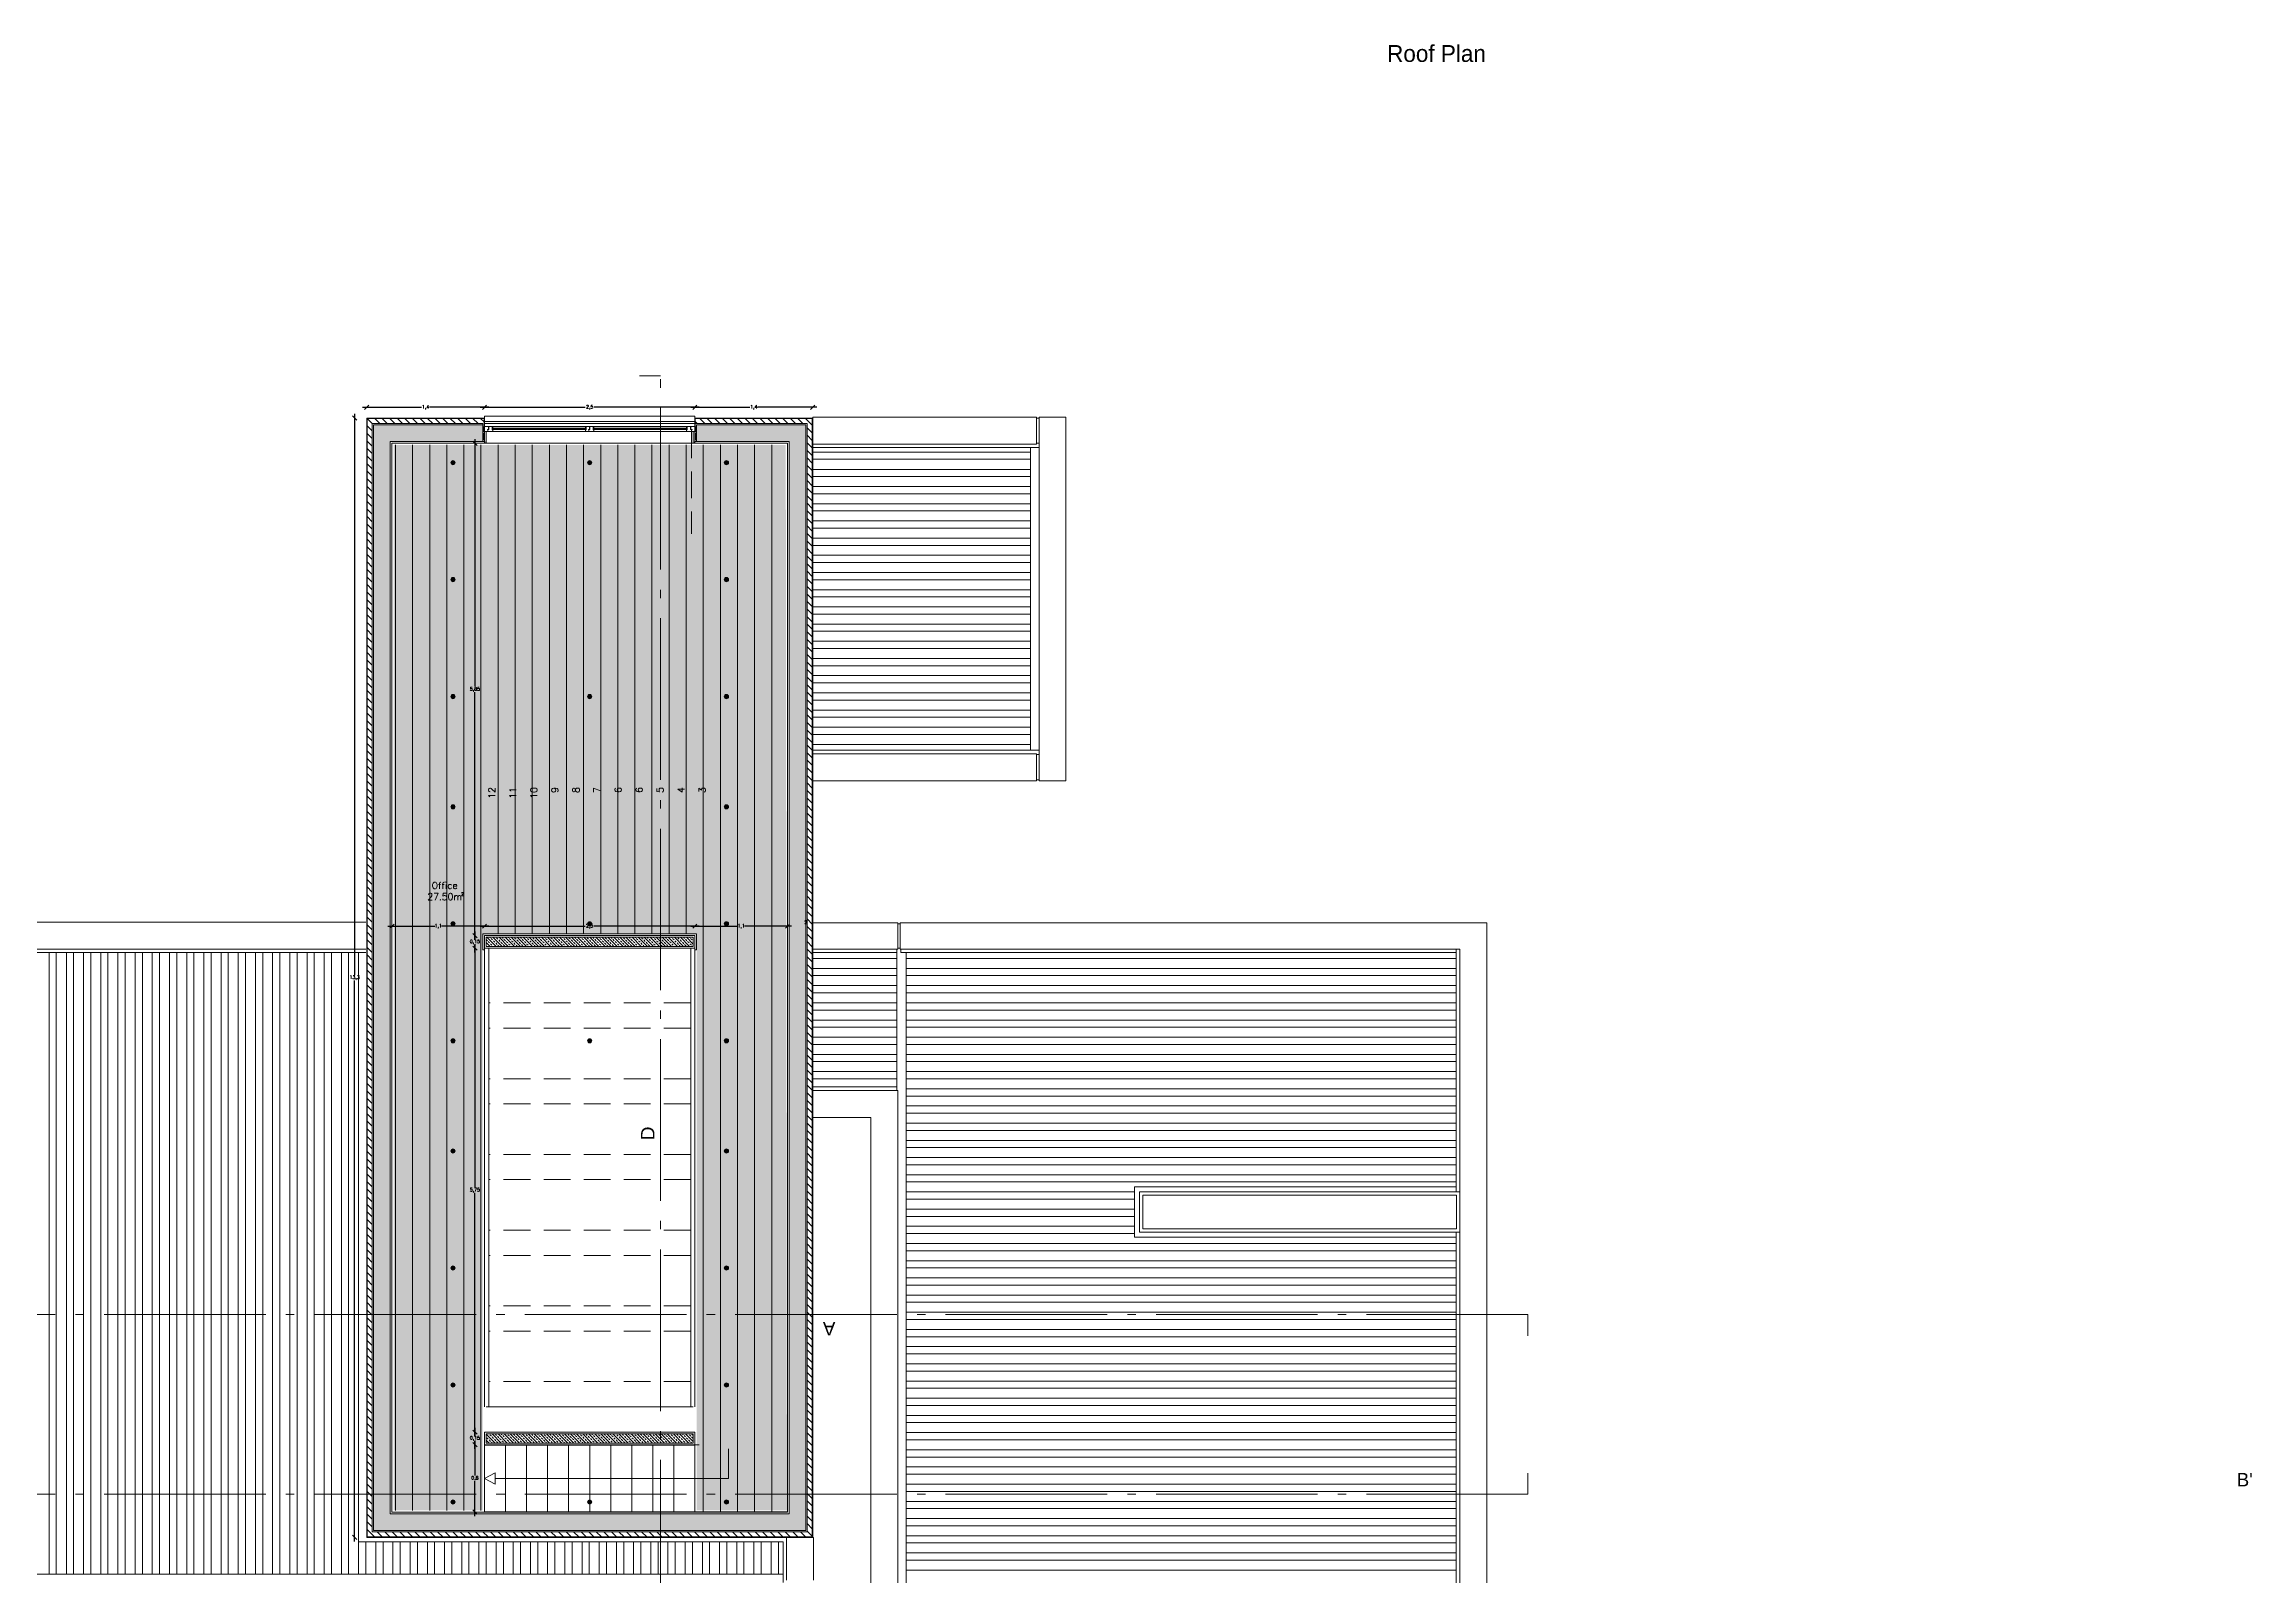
# Model space of a CAD drawing. Header units: inches. Extents: x 23 to 96, y 10 to 141.
# Drawn here: x 53.39 to 79.63, y 91.1 to 109.3 of the extents above; entities that cross this region are included whole.
import ezdxf

# ---------------------------------------------------------------- set-up
doc = ezdxf.new("R2010")
doc.units = ezdxf.units.IN
doc.header["$MEASUREMENT"] = 0
doc.linetypes.add('ACAD_ISO04W100', pattern=[30, 24, -3, 0, -3])
doc.linetypes.add('HIDDEN2', pattern=[4.7625, 3.175, -1.5875])
for name, color, linetype, lineweight in [('Cut', 2, 'Continuous', 5), ('Dash dot', 252, 'ACAD_ISO04W100', 0), ('Dimensions', 4, 'Continuous', 0), ('Dotted', 4, 'HIDDEN2', 0), ('Hatch Isolation', 3, 'Continuous', 0), ('Hatch Resistent stratum', 4, 'Continuous', 0), ('Hatch Wood pavement', 254, 'Continuous', 0), ('Legends', 7, 'Continuous', 0), ('Light points', 6, 'Continuous', 0), ('View in first plane', 250, 'Continuous', 0), ('View in second plane', 253, 'Continuous', 0)]:
    doc.layers.add(name, color=color, linetype=linetype, lineweight=lineweight)
doc.layers.add('Hatch solid 2', color=254, linetype='Continuous', lineweight=0, true_color=0xe8e8e8)
doc.styles.add('texto', font='txt.shx')
doc.dimstyles.new('André 1 50', dxfattribs={"dimtxt": 0.04, "dimasz": 0.05, "dimexe": 0.05, "dimexo": 0.05, "dimgap": 0.01, "dimtad": 0, "dimtih": 1, "dimtoh": 1, "dimlfac": -1, "dimzin": 9, "dimtxsty": 'texto', "dimblk": 'OBLIQUE', "dimcen": 0.08, "dimdle": 0.05, "dimse1": 1, "dimse2": 1, "dimazin": 0, "dimtfac": 1, "dimtmove": 0, "dimatfit": 3, "dimldrblk": 'NONE', "dimfxl": 1, "dimarcsym": 0})
pattern_1 = [(315, (-30.012015, -8.7079), (0.035921024, 0.035921024), []), (315, (-30.012015, -8.74382), (0.035921024, 0.035921024), [0.0254, -0.0127])]
pattern_2 = [(90, (-30.01201, -8.7079), (-0.2032, 0), [])]

# ---------------------------------------------------------------- blocks, each defined once
blk = doc.blocks.new('_Oblique')
at = {"color": 0, "linetype": 'ByBlock', "lineweight": -2}
blk.add_line((-0.5, -0.5), (0.5, 0.5), dxfattribs=at)
blk = doc.blocks.new('*D85')
at = {"layer": 'DEFPOINTS', "color": 0, "transparency": 16777216}
for p in [(58.625, 104.98), (57.225, 104.853), (58.625, 104.853)]:
    blk.add_point(p, dxfattribs=at)
at = {"layer": 'Dimensions', "color": 0, "lineweight": -2, "transparency": 16777216}
for p, q in [((57.175, 104.98), (57.878, 104.98)), ((58.675, 104.98), (57.971, 104.98))]:
    blk.add_line(p, q, dxfattribs=at)
at = {"layer": 'Dimensions', "color": 0, "lineweight": -2, "transparency": 16777216, "xscale": 0.05, "yscale": 0.05, "zscale": 0.05, "rotation": 180}
blk.add_blockref('_Oblique', (57.225, 104.98), dxfattribs=at)
at = {"layer": 'Dimensions', "color": 0, "lineweight": -2, "transparency": 16777216, "xscale": 0.05, "yscale": 0.05, "zscale": 0.05}
blk.add_blockref('_Oblique', (58.625, 104.98), dxfattribs=at)
at = {"layer": 'Dimensions', "color": 0, "transparency": 16777216, "insert": (57.925, 104.98), "char_height": 0.04, "attachment_point": 5, "style": 'texto'}
blk.add_mtext('1,4', dxfattribs=at)
blk = doc.blocks.new('_None')
blk = doc.blocks.new('*D86')
at = {"layer": 'DEFPOINTS', "color": 0, "transparency": 16777216}
for p in [(61.125, 104.98), (58.625, 104.853), (61.125, 104.853)]:
    blk.add_point(p, dxfattribs=at)
at = {"layer": 'Dimensions', "color": 0, "lineweight": -2, "transparency": 16777216}
for p, q in [((58.575, 104.98), (59.821, 104.98)), ((61.175, 104.98), (59.928, 104.98))]:
    blk.add_line(p, q, dxfattribs=at)
at = {"layer": 'Dimensions', "color": 0, "lineweight": -2, "transparency": 16777216, "xscale": 0.05, "yscale": 0.05, "zscale": 0.05, "rotation": 180}
blk.add_blockref('_Oblique', (58.625, 104.98), dxfattribs=at)
at = {"layer": 'Dimensions', "color": 0, "lineweight": -2, "transparency": 16777216, "xscale": 0.05, "yscale": 0.05, "zscale": 0.05}
blk.add_blockref('_Oblique', (61.125, 104.98), dxfattribs=at)
at = {"layer": 'Dimensions', "color": 0, "transparency": 16777216, "insert": (59.875, 104.98), "char_height": 0.04, "attachment_point": 5, "style": 'texto'}
blk.add_mtext('2,5', dxfattribs=at)
blk = doc.blocks.new('*D87')
at = {"layer": 'DEFPOINTS', "color": 0, "transparency": 16777216}
for p in [(62.525, 104.98), (61.125, 104.853), (62.525, 104.853)]:
    blk.add_point(p, dxfattribs=at)
at = {"layer": 'Dimensions', "color": 0, "lineweight": -2, "transparency": 16777216}
for p, q in [((61.075, 104.98), (61.778, 104.98)), ((62.575, 104.98), (61.871, 104.98))]:
    blk.add_line(p, q, dxfattribs=at)
at = {"layer": 'Dimensions', "color": 0, "lineweight": -2, "transparency": 16777216, "xscale": 0.05, "yscale": 0.05, "zscale": 0.05, "rotation": 180}
blk.add_blockref('_Oblique', (61.125, 104.98), dxfattribs=at)
at = {"layer": 'Dimensions', "color": 0, "lineweight": -2, "transparency": 16777216, "xscale": 0.05, "yscale": 0.05, "zscale": 0.05}
blk.add_blockref('_Oblique', (62.525, 104.98), dxfattribs=at)
at = {"layer": 'Dimensions', "color": 0, "transparency": 16777216, "insert": (61.825, 104.98), "char_height": 0.04, "attachment_point": 5, "style": 'texto'}
blk.add_mtext('1,4', dxfattribs=at)
blk = doc.blocks.new('*D88')
at = {"layer": 'DEFPOINTS', "color": 0, "transparency": 16777216}
for p in [(57.525, 98.703), (58.625, 98.815), (58.625, 98.703)]:
    blk.add_point(p, dxfattribs=at)
at = {"layer": 'Dimensions', "color": 0, "lineweight": -2, "transparency": 16777216}
for p, q in [((57.475, 98.815), (58.035, 98.815)), ((58.675, 98.815), (58.115, 98.815))]:
    blk.add_line(p, q, dxfattribs=at)
at = {"layer": 'Dimensions', "color": 0, "lineweight": -2, "transparency": 16777216, "xscale": 0.05, "yscale": 0.05, "zscale": 0.05, "rotation": 180}
blk.add_blockref('_Oblique', (57.525, 98.815), dxfattribs=at)
at = {"layer": 'Dimensions', "color": 0, "lineweight": -2, "transparency": 16777216, "xscale": 0.05, "yscale": 0.05, "zscale": 0.05}
blk.add_blockref('_Oblique', (58.625, 98.815), dxfattribs=at)
at = {"layer": 'Dimensions', "color": 0, "transparency": 16777216, "insert": (58.075, 98.815), "char_height": 0.04, "attachment_point": 5, "style": 'texto'}
blk.add_mtext('1,1', dxfattribs=at)
blk = doc.blocks.new('*D89')
at = {"layer": 'DEFPOINTS', "color": 0, "transparency": 16777216}
for p in [(58.625, 98.703), (61.125, 98.815), (61.125, 98.703)]:
    blk.add_point(p, dxfattribs=at)
at = {"layer": 'Dimensions', "color": 0, "lineweight": -2, "transparency": 16777216}
for p, q in [((58.575, 98.815), (59.821, 98.815)), ((61.175, 98.815), (59.928, 98.815))]:
    blk.add_line(p, q, dxfattribs=at)
at = {"layer": 'Dimensions', "color": 0, "lineweight": -2, "transparency": 16777216, "xscale": 0.05, "yscale": 0.05, "zscale": 0.05, "rotation": 180}
blk.add_blockref('_Oblique', (58.625, 98.815), dxfattribs=at)
at = {"layer": 'Dimensions', "color": 0, "lineweight": -2, "transparency": 16777216, "xscale": 0.05, "yscale": 0.05, "zscale": 0.05}
blk.add_blockref('_Oblique', (61.125, 98.815), dxfattribs=at)
at = {"layer": 'Dimensions', "color": 0, "transparency": 16777216, "insert": (59.875, 98.815), "char_height": 0.04, "attachment_point": 5, "style": 'texto'}
blk.add_mtext('2,5', dxfattribs=at)
blk = doc.blocks.new('*D90')
at = {"layer": 'DEFPOINTS', "color": 0, "transparency": 16777216}
for p in [(61.125, 98.703), (62.225, 98.815), (62.225, 98.815)]:
    blk.add_point(p, dxfattribs=at)
at = {"layer": 'Dimensions', "color": 0, "lineweight": -2, "transparency": 16777216}
for p, q in [((61.075, 98.815), (61.635, 98.815)), ((62.275, 98.815), (61.715, 98.815))]:
    blk.add_line(p, q, dxfattribs=at)
at = {"layer": 'Dimensions', "color": 0, "lineweight": -2, "transparency": 16777216, "xscale": 0.05, "yscale": 0.05, "zscale": 0.05, "rotation": 180}
blk.add_blockref('_Oblique', (61.125, 98.815), dxfattribs=at)
at = {"layer": 'Dimensions', "color": 0, "lineweight": -2, "transparency": 16777216, "xscale": 0.05, "yscale": 0.05, "zscale": 0.05}
blk.add_blockref('_Oblique', (62.225, 98.815), dxfattribs=at)
at = {"layer": 'Dimensions', "color": 0, "transparency": 16777216, "insert": (61.675, 98.815), "char_height": 0.04, "attachment_point": 5, "style": 'texto'}
blk.add_mtext('1,1', dxfattribs=at)
blk = doc.blocks.new('*D91')
at = {"layer": 'DEFPOINTS', "color": 0, "transparency": 16777216}
for p in [(58.511, 92.653), (58.625, 92.653), (58.625, 91.853)]:
    blk.add_point(p, dxfattribs=at)
at = {"layer": 'Dimensions', "color": 0, "lineweight": -2, "transparency": 16777216}
for p, q in [((58.511, 92.703), (58.511, 92.286)), ((58.511, 91.803), (58.511, 92.22))]:
    blk.add_line(p, q, dxfattribs=at)
at = {"layer": 'Dimensions', "color": 0, "lineweight": -2, "transparency": 16777216, "xscale": 0.05, "yscale": 0.05, "zscale": 0.05}
for p, rotation in [((58.511, 92.653), 90), ((58.511, 91.853), 270)]:
    blk.add_blockref('_Oblique', p, dxfattribs=dict(at, rotation=rotation))
at = {"layer": 'Dimensions', "color": 0, "transparency": 16777216, "insert": (58.511, 92.253), "char_height": 0.04, "attachment_point": 5, "style": 'texto'}
blk.add_mtext('0,8', dxfattribs=at)
blk = doc.blocks.new('*D92')
at = {"layer": 'DEFPOINTS', "color": 0, "transparency": 16777216}
for p in [(58.511, 92.803), (58.625, 92.803), (58.625, 92.653)]:
    blk.add_point(p, dxfattribs=at)
at = {"layer": 'Dimensions', "color": 0, "lineweight": -2, "transparency": 16777216}
for p, q in [((58.511, 92.853), (58.511, 92.761)), ((58.511, 92.603), (58.511, 92.695))]:
    blk.add_line(p, q, dxfattribs=at)
at = {"layer": 'Dimensions', "color": 0, "lineweight": -2, "transparency": 16777216, "xscale": 0.05, "yscale": 0.05, "zscale": 0.05}
for p, rotation in [((58.511, 92.803), 90), ((58.511, 92.653), 270)]:
    blk.add_blockref('_Oblique', p, dxfattribs=dict(at, rotation=rotation))
at = {"layer": 'Dimensions', "color": 0, "transparency": 16777216, "insert": (58.511, 92.728), "char_height": 0.04, "attachment_point": 5, "style": 'texto'}
blk.add_mtext('0,15', dxfattribs=at)
blk = doc.blocks.new('*D93')
at = {"layer": 'DEFPOINTS', "color": 0, "transparency": 16777216}
for p in [(58.511, 98.553), (58.625, 98.553), (58.625, 92.803)]:
    blk.add_point(p, dxfattribs=at)
at = {"layer": 'Dimensions', "color": 0, "lineweight": -2, "transparency": 16777216}
for p, q in [((58.511, 98.603), (58.511, 95.711)), ((58.511, 92.753), (58.511, 95.645))]:
    blk.add_line(p, q, dxfattribs=at)
at = {"layer": 'Dimensions', "color": 0, "lineweight": -2, "transparency": 16777216, "xscale": 0.05, "yscale": 0.05, "zscale": 0.05}
for p, rotation in [((58.511, 98.553), 90), ((58.511, 92.803), 270)]:
    blk.add_blockref('_Oblique', p, dxfattribs=dict(at, rotation=rotation))
at = {"layer": 'Dimensions', "color": 0, "transparency": 16777216, "insert": (58.511, 95.678), "char_height": 0.04, "attachment_point": 5, "style": 'texto'}
blk.add_mtext('5,75', dxfattribs=at)
blk = doc.blocks.new('*D94')
at = {"layer": 'DEFPOINTS', "color": 0, "transparency": 16777216}
for p in [(58.511, 98.703), (58.625, 98.703), (58.625, 98.553)]:
    blk.add_point(p, dxfattribs=at)
at = {"layer": 'Dimensions', "color": 0, "lineweight": -2, "transparency": 16777216}
for p, q in [((58.511, 98.753), (58.511, 98.661)), ((58.511, 98.503), (58.511, 98.595))]:
    blk.add_line(p, q, dxfattribs=at)
at = {"layer": 'Dimensions', "color": 0, "lineweight": -2, "transparency": 16777216, "xscale": 0.05, "yscale": 0.05, "zscale": 0.05}
for p, rotation in [((58.511, 98.703), 90), ((58.511, 98.553), 270)]:
    blk.add_blockref('_Oblique', p, dxfattribs=dict(at, rotation=rotation))
at = {"layer": 'Dimensions', "color": 0, "transparency": 16777216, "insert": (58.511, 98.628), "char_height": 0.04, "attachment_point": 5, "style": 'texto'}
blk.add_mtext('0,15', dxfattribs=at)
blk = doc.blocks.new('*D95')
at = {"layer": 'DEFPOINTS', "color": 0, "transparency": 16777216}
for p in [(58.511, 104.553), (58.638, 104.553), (58.625, 98.703)]:
    blk.add_point(p, dxfattribs=at)
at = {"layer": 'Dimensions', "color": 0, "lineweight": -2, "transparency": 16777216}
for p, q in [((58.511, 104.603), (58.511, 101.661)), ((58.511, 98.653), (58.511, 101.595))]:
    blk.add_line(p, q, dxfattribs=at)
at = {"layer": 'Dimensions', "color": 0, "lineweight": -2, "transparency": 16777216, "xscale": 0.05, "yscale": 0.05, "zscale": 0.05}
for p, rotation in [((58.511, 104.553), 90), ((58.511, 98.703), 270)]:
    blk.add_blockref('_Oblique', p, dxfattribs=dict(at, rotation=rotation))
at = {"layer": 'Dimensions', "color": 0, "transparency": 16777216, "insert": (58.511, 101.628), "char_height": 0.04, "attachment_point": 5, "style": 'texto'}
blk.add_mtext('5,85', dxfattribs=at)
blk = doc.blocks.new('*D96')
at = {"layer": 'DEFPOINTS', "color": 0, "transparency": 16777216}
for p in [(57.225, 104.853), (57.081, 91.553), (57.225, 91.553)]:
    blk.add_point(p, dxfattribs=at)
at = {"layer": 'Dimensions', "color": 0, "lineweight": -2, "transparency": 16777216}
for p, q in [((57.081, 104.903), (57.081, 98.236)), ((57.081, 91.503), (57.081, 98.17))]:
    blk.add_line(p, q, dxfattribs=at)
at = {"layer": 'Dimensions', "color": 0, "lineweight": -2, "transparency": 16777216, "xscale": 0.05, "yscale": 0.05, "zscale": 0.05}
for p, rotation in [((57.081, 104.853), 90), ((57.081, 91.553), 270)]:
    blk.add_blockref('_Oblique', p, dxfattribs=dict(at, rotation=rotation))
at = {"layer": 'Dimensions', "color": 0, "transparency": 16777216, "insert": (57.081, 98.203), "char_height": 0.04, "attachment_point": 5, "style": 'texto'}
blk.add_mtext('13,3', dxfattribs=at)

msp = doc.modelspace()

# ---------------------------------------------------------------- hatches: boundary and pattern name
at = {"layer": 'Hatch Isolation', "ltscale": 0.0125}
h = msp.add_hatch(dxfattribs=at)
h.set_pattern_fill('ANSI31', color=256, scale=0.02, angle=90, style=0)
h.set_pattern_definition([(135, (-30.012015, -8.7079), (-0.04490128, -0.04490128), [])])
h.paths.add_polyline_path([(58.62, 104.848), (57.23, 104.848), (57.23, 91.558), (62.52, 91.558), (62.52, 104.848), (61.13, 104.848), (61.13, 104.788), (62.46, 104.788), (62.46, 91.618), (57.29, 91.618), (57.29, 104.788), (58.62, 104.788)])
at = {"layer": 'Hatch Resistent stratum', "ltscale": 0.05}
h = msp.add_hatch(dxfattribs=at)
h.set_pattern_fill('ANSI33', color=256, scale=0.008, angle=-90, style=0)
h.set_pattern_definition(pattern_1)
h.paths.add_polyline_path([(62.445, 104.773), (61.145, 104.773), (61.145, 104.748), (61.145, 104.573), (62.245, 104.573), (62.245, 91.833), (57.505, 91.833), (57.505, 104.573), (58.605, 104.573), (58.605, 104.773), (57.305, 104.773), (57.305, 91.633), (62.445, 91.633)])
h = msp.add_hatch(dxfattribs=at)
h.set_pattern_fill('ANSI33', color=256, scale=0.008, angle=-90, style=0)
h.set_pattern_definition(pattern_1)
h.paths.add_polyline_path([(61.105, 98.683), (58.645, 98.683), (58.645, 98.573), (61.105, 98.573)])
h = msp.add_hatch(dxfattribs=at)
h.set_pattern_fill('ANSI33', color=256, scale=0.008, angle=-90, style=0)
h.set_pattern_definition([(315, (-81674.977936, -49912.87648), (0.035921024484, 0.035921024484), []), (315, (-81674.977936, -49912.9124), (0.035921024484, 0.035921024484), [0.0254, -0.0127])])
h.paths.add_polyline_path([(61.105, 92.783), (58.645, 92.783), (58.645, 92.673), (61.105, 92.673)])
at = {"layer": 'Hatch solid 2', "ltscale": 0.02}
msp.add_hatch(color=256, dxfattribs=at).paths.add_polyline_path([(62.205, 104.533), (61.104, 104.533), (58.645, 104.533), (57.545, 104.533), (57.545, 91.873), (58.605, 91.873), (58.605, 98.723), (61.145, 98.723), (61.145, 91.873), (61.927, 91.873), (61.927, 91.873), (62.219, 91.872)])
at = {"layer": 'Hatch Wood pavement', "ltscale": 0.02}
h = msp.add_hatch(dxfattribs=at)
h.set_pattern_fill('ANSI31', color=256, scale=0.064, angle=45, style=0)
h.set_pattern_definition(pattern_2)
edge = h.paths.add_edge_path()
edge.add_line((62.205, 104.533), (61.084, 104.533))
edge.add_line((61.084, 104.533), (61.084, 103.475))
edge.add_arc((61.084, 104.693), 1.218, 187.5484, 270, ccw=False)
edge.add_line((59.876, 104.533), (59.853, 104.533))
edge.add_arc((58.666, 104.693), 1.198, 270, 352.3249, ccw=False)
edge.add_line((58.666, 103.495), (58.666, 104.533))
edge.add_line((58.666, 104.533), (57.525, 104.533))
edge.add_line((57.525, 104.533), (57.525, 91.873))
edge.add_line((57.525, 91.873), (58.625, 91.873))
edge.add_line((58.625, 91.873), (58.625, 92.653))
edge.add_line((58.625, 92.653), (58.625, 92.803))
edge.add_line((58.625, 92.803), (58.625, 93.103))
edge.add_line((58.625, 93.103), (58.625, 98.533))
edge.add_line((58.625, 98.533), (58.605, 98.533))
edge.add_line((58.605, 98.533), (58.605, 98.723))
edge.add_line((58.605, 98.723), (61.145, 98.723))
edge.add_line((61.145, 98.723), (61.145, 98.533))
edge.add_line((61.145, 98.533), (61.125, 93.103))
edge.add_line((61.125, 93.103), (61.125, 92.803))
edge.add_line((61.125, 92.803), (61.125, 92.653))
edge.add_line((61.125, 92.653), (61.125, 91.858))
edge.add_line((61.125, 91.858), (62.217, 91.861))
edge.add_line((62.217, 91.861), (62.205, 104.533))
h = msp.add_hatch(dxfattribs=at)
h.set_pattern_fill('ANSI31', color=256, scale=0.064, angle=45, style=0)
h.set_pattern_definition(pattern_2)
h.paths.add_polyline_path([(59.853, 104.533), (58.666, 104.533), (58.666, 103.495, 0.375501)], flags=17)
h = msp.add_hatch(dxfattribs=at)
h.set_pattern_fill('ANSI31', color=256, scale=0.064, angle=45, style=0)
h.set_pattern_definition(pattern_2)
h.paths.add_polyline_path([(61.084, 104.533), (59.876, 104.533, 0.376132), (61.084, 103.475)], flags=17)
at = {"layer": 'Light points'}
for points in [[(58.225, 104.323, 1), (58.275, 104.323, 1)], [(59.85, 104.323, 1), (59.9, 104.323, 1)], [(61.475, 104.323, 1), (61.525, 104.323, 1)], [(58.225, 102.933, 1), (58.275, 102.933, 1)], [(61.475, 102.933, 1), (61.525, 102.933, 1)], [(58.225, 101.543, 1), (58.275, 101.543, 1)], [(59.85, 101.543, 1), (59.9, 101.543, 1)], [(61.475, 101.543, 1), (61.525, 101.543, 1)], [(58.225, 100.233, 1), (58.275, 100.233, 1)], [(61.475, 100.233, 1), (61.525, 100.233, 1)], [(58.225, 98.843, 1), (58.275, 98.843, 1)], [(59.85, 98.843, 1), (59.9, 98.843, 1)], [(61.475, 98.843, 1), (61.525, 98.843, 1)], [(58.225, 97.453, 1), (58.275, 97.453, 1)], [(59.85, 97.453, 1), (59.9, 97.453, 1)], [(61.475, 97.453, 1), (61.525, 97.453, 1)], [(58.225, 96.143, 1), (58.275, 96.143, 1)], [(61.475, 96.143, 1), (61.525, 96.143, 1)], [(58.225, 94.753, 1), (58.275, 94.753, 1)], [(61.475, 94.753, 1), (61.525, 94.753, 1)], [(58.225, 93.363, 1), (58.275, 93.363, 1)], [(61.475, 93.363, 1), (61.525, 93.363, 1)], [(58.225, 91.973, 1), (58.275, 91.973, 1)], [(59.85, 91.973, 1), (59.9, 91.973, 1)], [(61.475, 91.973, 1), (61.525, 91.973, 1)]]:
    msp.add_hatch(color=256, dxfattribs=at).paths.add_polyline_path(points)

# ---------------------------------------------------------------- linework, layer by layer
at = {"layer": 'Cut'}
for p, q in [((57.225, 91.553), (57.225, 104.853)), ((58.625, 104.853), (57.225, 104.853)), ((57.23, 91.558), (57.23, 104.848)), ((58.62, 104.848), (57.23, 104.848)), ((57.29, 91.618), (57.29, 104.788)), ((58.605, 104.788), (57.29, 104.788)), ((57.305, 91.633), (57.305, 104.773)), ((58.605, 104.773), (57.305, 104.773)), ((58.605, 104.748), (58.605, 104.788)), ((58.625, 104.748), (58.605, 104.748)), ((58.625, 104.748), (58.605, 104.693)), ((58.605, 104.748), (58.625, 104.693)), ((58.605, 104.573), (58.605, 104.748)), ((58.625, 104.693), (58.605, 104.693)), ((58.605, 104.693), (58.625, 104.573)), ((58.625, 104.693), (58.605, 104.573)), ((58.62, 104.848), (58.62, 104.748)), ((58.625, 104.853), (58.625, 104.748)), ((58.63, 104.748), (58.625, 104.748)), ((58.625, 104.748), (58.625, 104.693)), ((58.625, 104.693), (58.664, 104.693)), ((58.625, 104.573), (58.625, 104.693)), ((58.674, 104.753), (58.63, 104.753)), ((58.63, 104.753), (58.63, 104.748)), ((58.645, 104.693), (58.645, 104.553)), ((58.659, 104.718), (58.659, 104.713)), ((58.674, 104.718), (58.659, 104.718)), ((58.664, 104.713), (58.659, 104.713)), ((58.664, 104.713), (58.664, 104.693)), ((58.676, 104.716), (58.666, 104.716)), ((58.666, 104.716), (58.666, 104.693)), ((58.725, 104.693), (58.666, 104.693)), ((58.674, 104.753), (58.674, 104.718)), ((58.715, 104.753), (58.676, 104.753)), ((58.676, 104.753), (58.676, 104.716)), ((58.715, 104.733), (58.715, 104.753)), ((58.715, 104.753), (58.725, 104.753)), ((58.725, 104.753), (58.715, 104.733)), ((58.725, 104.733), (58.715, 104.753)), ((58.715, 104.713), (58.715, 104.733)), ((58.725, 104.733), (58.715, 104.733)), ((58.715, 104.713), (58.725, 104.713)), ((59.833, 104.731), (58.717, 104.731)), ((58.717, 104.715), (58.717, 104.731)), ((59.833, 104.727), (58.717, 104.727)), ((59.833, 104.719), (58.717, 104.719)), ((59.833, 104.715), (58.717, 104.715)), ((58.72, 104.727), (58.72, 104.719)), ((58.725, 104.753), (58.725, 104.733)), ((58.725, 104.713), (58.725, 104.693)), ((59.874, 104.753), (59.825, 104.753)), ((59.825, 104.753), (59.825, 104.733)), ((59.835, 104.733), (59.825, 104.733)), ((59.825, 104.713), (59.825, 104.693)), ((59.835, 104.713), (59.825, 104.713)), ((59.825, 104.693), (59.864, 104.693)), ((59.83, 104.727), (59.83, 104.719)), ((59.833, 104.715), (59.833, 104.731)), ((59.835, 104.733), (59.835, 104.753)), ((59.835, 104.733), (59.835, 104.713)), ((59.859, 104.718), (59.859, 104.713)), ((59.874, 104.718), (59.859, 104.718)), ((59.864, 104.713), (59.859, 104.713)), ((59.864, 104.713), (59.864, 104.693)), ((59.876, 104.716), (59.866, 104.716)), ((59.866, 104.716), (59.866, 104.693)), ((59.925, 104.693), (59.866, 104.693)), ((59.874, 104.753), (59.874, 104.718)), ((59.915, 104.753), (59.876, 104.753)), ((59.876, 104.753), (59.876, 104.716)), ((59.915, 104.733), (59.915, 104.753)), ((59.915, 104.753), (59.925, 104.753)), ((59.915, 104.713), (59.915, 104.733)), ((59.925, 104.733), (59.915, 104.733)), ((59.915, 104.713), (59.925, 104.713)), ((61.033, 104.731), (59.917, 104.731)), ((59.917, 104.715), (59.917, 104.731)), ((61.033, 104.727), (59.917, 104.727)), ((61.033, 104.719), (59.917, 104.719)), ((61.033, 104.715), (59.917, 104.715)), ((59.92, 104.727), (59.92, 104.719)), ((59.925, 104.753), (59.925, 104.733)), ((59.925, 104.713), (59.925, 104.693)), ((61.035, 104.753), (61.025, 104.753)), ((61.025, 104.753), (61.025, 104.733)), ((61.025, 104.753), (61.035, 104.733)), ((61.025, 104.733), (61.035, 104.753)), ((61.025, 104.733), (61.035, 104.733)), ((61.035, 104.713), (61.025, 104.713)), ((61.025, 104.713), (61.025, 104.693)), ((61.025, 104.693), (61.084, 104.693)), ((61.03, 104.727), (61.03, 104.719)), ((61.033, 104.715), (61.033, 104.731)), ((61.035, 104.733), (61.035, 104.753)), ((61.035, 104.753), (61.074, 104.753)), ((61.035, 104.713), (61.035, 104.733)), ((61.074, 104.753), (61.074, 104.716)), ((61.074, 104.716), (61.084, 104.716)), ((61.076, 104.753), (61.076, 104.718)), ((61.076, 104.753), (61.12, 104.753)), ((61.076, 104.718), (61.091, 104.718)), ((61.084, 104.716), (61.084, 104.693)), ((61.086, 104.713), (61.091, 104.713)), ((61.086, 104.713), (61.086, 104.693)), ((61.125, 104.693), (61.086, 104.693)), ((61.091, 104.718), (61.091, 104.713)), ((61.104, 104.693), (61.104, 104.553)), ((61.12, 104.753), (61.12, 104.748)), ((61.12, 104.748), (61.125, 104.748)), ((62.525, 104.853), (61.125, 104.853)), ((61.125, 104.553), (61.125, 104.853)), ((61.125, 104.853), (61.125, 104.748)), ((61.125, 104.748), (61.145, 104.748)), ((61.125, 104.748), (61.145, 104.693)), ((61.145, 104.748), (61.125, 104.693)), ((61.125, 104.748), (61.125, 104.693)), ((61.125, 104.693), (61.145, 104.693)), ((61.125, 104.573), (61.125, 104.693)), ((61.145, 104.693), (61.125, 104.573)), ((61.125, 104.693), (61.145, 104.573)), ((62.52, 104.848), (61.13, 104.848)), ((61.13, 104.848), (61.13, 104.748)), ((62.46, 104.788), (61.13, 104.788)), ((62.445, 104.773), (61.145, 104.773)), ((61.145, 104.748), (61.145, 104.773)), ((61.145, 104.573), (61.145, 104.748)), ((62.445, 91.633), (62.445, 104.773)), ((62.46, 91.618), (62.46, 104.788)), ((62.52, 91.558), (62.52, 104.848)), ((62.525, 91.553), (62.525, 104.853)), ((57.505, 91.833), (57.505, 104.573)), ((58.63, 104.573), (57.505, 104.573)), ((57.525, 91.853), (57.525, 104.553)), ((58.625, 104.553), (57.525, 104.553)), ((58.625, 104.573), (58.625, 104.553)), ((58.63, 104.573), (58.63, 104.553)), ((58.63, 104.553), (58.645, 104.553)), ((61.119, 104.553), (61.104, 104.553)), ((62.245, 104.573), (61.119, 104.573)), ((61.119, 104.573), (61.119, 104.553)), ((61.125, 104.573), (61.125, 104.553)), ((62.225, 104.553), (61.125, 104.553)), ((62.225, 91.853), (62.225, 104.553)), ((62.245, 91.833), (62.245, 104.573)), ((61.125, 98.703), (58.625, 98.703)), ((58.625, 98.553), (58.625, 98.703)), ((61.105, 98.683), (58.645, 98.683)), ((58.645, 98.573), (58.645, 98.683)), ((61.105, 98.573), (61.105, 98.683)), ((61.125, 98.553), (61.125, 98.703)), ((61.125, 98.553), (58.625, 98.553)), ((61.105, 98.573), (58.645, 98.573)), ((58.625, 92.653), (58.625, 92.803)), ((61.125, 92.803), (58.625, 92.803)), ((61.125, 92.653), (58.625, 92.653)), ((58.645, 92.673), (58.645, 92.783)), ((61.105, 92.783), (58.645, 92.783)), ((61.105, 92.673), (58.645, 92.673)), ((61.105, 92.783), (61.105, 92.673)), ((61.125, 92.803), (61.125, 92.653)), ((62.245, 91.833), (57.505, 91.833)), ((62.225, 91.853), (57.525, 91.853)), ((62.46, 91.618), (57.29, 91.618)), ((62.445, 91.633), (57.305, 91.633)), ((62.525, 91.553), (57.225, 91.553)), ((62.52, 91.558), (57.23, 91.558))]:
    msp.add_line(p, q, dxfattribs=at)
at = {"layer": 'Dash dot', "ltscale": 0.08}
for p, q in [((60.468, 105.353), (60.718, 105.353)), ((60.718, 88.053), (60.718, 105.353)), ((71.025, 94.199), (35.725, 94.199)), ((71.025, 93.949), (71.025, 94.199)), ((71.025, 92.317), (71.025, 92.067)), ((71.025, 92.067), (35.725, 92.067))]:
    msp.add_line(p, q, dxfattribs=at)
at = {"layer": 'Dotted', "ltscale": 0.1}
for p, q in [((61.084, 104.693), (61.084, 103.475)), ((61.075, 97.903), (58.675, 97.903)), ((61.075, 97.603), (58.675, 97.603)), ((61.075, 97.003), (58.675, 97.003)), ((61.075, 96.703), (58.675, 96.703)), ((61.075, 96.103), (58.675, 96.103)), ((61.075, 95.803), (58.675, 95.803)), ((61.075, 95.203), (58.675, 95.203)), ((61.075, 94.903), (58.675, 94.903)), ((61.075, 94.303), (58.675, 94.303)), ((61.075, 94.003), (58.675, 94.003)), ((61.075, 93.403), (58.675, 93.403))]:
    msp.add_line(p, q, dxfattribs=at)
at = {"layer": 'Light points'}
for centre in [(58.25, 104.323), (59.875, 104.323), (61.5, 104.323), (58.25, 102.933), (61.5, 102.933), (58.25, 101.543), (59.875, 101.543), (61.5, 101.543), (58.25, 100.233), (61.5, 100.233), (58.25, 98.843), (59.875, 98.843), (61.5, 98.843), (58.25, 97.453), (59.875, 97.453), (61.5, 97.453), (58.25, 96.143), (61.5, 96.143), (58.25, 94.753), (61.5, 94.753), (58.25, 93.363), (61.5, 93.363), (58.25, 91.973), (59.875, 91.973), (61.5, 91.973)]:
    msp.add_circle(centre, 0.025, dxfattribs=at)
at = {"layer": 'View in first plane'}
for p, q in [((58.625, 104.873), (61.125, 104.873)), ((58.625, 104.873), (58.625, 104.853)), ((58.625, 104.813), (61.125, 104.813)), ((58.625, 104.788), (61.125, 104.788)), ((59.825, 104.753), (58.725, 104.753)), ((59.825, 104.693), (58.725, 104.693)), ((61.025, 104.753), (59.925, 104.753)), ((61.025, 104.693), (59.925, 104.693)), ((61.125, 104.873), (61.125, 104.853)), ((61.104, 104.553), (58.645, 104.553)), ((57.215, 98.863), (39.215, 98.863)), ((61.145, 98.723), (58.605, 98.723)), ((58.605, 98.533), (58.605, 98.723)), ((61.145, 98.533), (61.145, 98.723)), ((63.535, 98.853), (62.535, 98.853)), ((63.535, 98.543), (63.535, 98.853)), ((70.535, 98.853), (63.563, 98.853)), ((63.563, 98.543), (63.563, 98.853)), ((70.535, 85.543), (70.535, 98.853)), ((57.215, 98.543), (39.535, 98.543)), ((58.625, 98.533), (58.605, 98.533)), ((58.625, 93.103), (58.625, 98.553)), ((58.675, 93.103), (58.675, 98.553)), ((61.075, 93.103), (61.075, 98.553)), ((61.125, 93.103), (61.125, 98.553)), ((61.145, 98.533), (61.125, 98.533)), ((63.535, 98.543), (62.535, 98.543)), ((70.215, 98.543), (63.563, 98.543)), ((70.215, 85.863), (70.215, 98.543)), ((63.535, 96.863), (62.535, 96.863)), ((63.535, 85.543), (63.535, 96.863)), ((63.215, 96.543), (62.535, 96.543)), ((63.215, 85.543), (63.215, 96.543)), ((66.41, 95.658), (66.41, 95.178)), ((66.41, 95.657), (70.215, 95.657)), ((66.45, 95.218), (66.45, 95.618)), ((66.45, 95.618), (70.175, 95.618)), ((66.87, 95.618), (66.45, 95.618)), ((70.175, 95.218), (70.175, 95.618)), ((70.215, 95.178), (66.41, 95.178)), ((66.45, 95.218), (70.175, 95.218)), ((61.105, 93.103), (58.645, 93.103)), ((58.625, 91.853), (58.625, 92.653)), ((61.125, 92.653), (61.175, 92.653)), ((62.525, 91.893), (62.525, 91.863)), ((62.215, 91.043), (62.215, 91.553)), ((62.535, 91.553), (62.535, 91.043))]:
    msp.add_line(p, q, dxfattribs=at)
at = {"layer": 'View in second plane'}
for p, q in [((62.525, 104.863), (65.185, 104.863)), ((62.525, 104.853), (62.525, 104.863)), ((65.185, 104.543), (65.185, 104.863)), ((65.185, 104.853), (65.215, 104.853)), ((65.215, 100.543), (65.215, 104.863)), ((65.215, 104.863), (65.535, 104.863)), ((65.535, 100.543), (65.535, 104.863)), ((62.525, 104.543), (65.185, 104.543)), ((65.215, 104.501), (62.525, 104.501)), ((65.115, 104.447), (62.525, 104.447)), ((65.115, 100.905), (65.115, 104.501)), ((65.185, 104.553), (65.215, 104.553)), ((65.115, 104.362), (62.525, 104.362)), ((65.115, 104.243), (62.525, 104.243)), ((65.115, 104.157), (62.525, 104.157)), ((65.115, 104.039), (62.525, 104.039)), ((65.115, 103.953), (62.525, 103.953)), ((65.115, 103.835), (62.525, 103.835)), ((65.115, 103.749), (62.525, 103.749)), ((65.115, 103.63), (62.525, 103.63)), ((65.115, 103.544), (62.525, 103.544)), ((65.115, 103.426), (62.525, 103.426)), ((65.115, 103.34), (62.525, 103.34)), ((65.115, 103.222), (62.525, 103.222)), ((65.115, 103.136), (62.525, 103.136)), ((65.115, 103.018), (62.525, 103.018)), ((65.115, 102.932), (62.525, 102.932)), ((65.115, 102.813), (62.525, 102.813)), ((65.115, 102.727), (62.525, 102.727)), ((65.115, 102.609), (62.525, 102.609)), ((65.115, 102.523), (62.525, 102.523)), ((65.115, 102.405), (62.525, 102.405)), ((65.115, 102.319), (62.525, 102.319)), ((65.115, 102.2), (62.525, 102.2)), ((65.115, 102.114), (62.525, 102.114)), ((65.115, 101.996), (62.525, 101.996)), ((65.115, 101.91), (62.525, 101.91)), ((65.115, 101.792), (62.525, 101.792)), ((65.115, 101.706), (62.525, 101.706)), ((65.115, 101.588), (62.525, 101.588)), ((65.115, 101.502), (62.525, 101.502)), ((65.115, 101.383), (62.525, 101.383)), ((65.115, 101.297), (62.525, 101.297)), ((65.115, 101.178), (62.525, 101.178)), ((65.115, 101.092), (62.525, 101.092)), ((65.115, 100.974), (62.525, 100.974)), ((65.215, 100.905), (62.525, 100.905)), ((62.525, 100.863), (65.185, 100.863)), ((65.185, 100.863), (65.185, 100.543)), ((65.185, 100.853), (65.215, 100.853)), ((62.525, 100.543), (65.185, 100.543)), ((65.185, 100.553), (65.215, 100.553)), ((65.215, 100.543), (65.535, 100.543)), ((63.563, 98.843), (63.535, 98.843)), ((57.215, 98.501), (39.535, 98.501)), ((53.451, 91.114), (53.451, 98.501)), ((53.537, 91.114), (53.537, 98.501)), ((53.656, 91.114), (53.656, 98.501)), ((53.742, 91.114), (53.742, 98.501)), ((53.86, 91.114), (53.86, 98.501)), ((53.946, 91.114), (53.946, 98.501)), ((54.064, 91.114), (54.064, 98.501)), ((54.15, 91.114), (54.15, 98.501)), ((54.269, 91.114), (54.269, 98.501)), ((54.354, 91.114), (54.354, 98.501)), ((54.473, 91.114), (54.473, 98.501)), ((54.559, 91.114), (54.559, 98.501)), ((54.677, 91.114), (54.677, 98.501)), ((54.763, 91.114), (54.763, 98.501)), ((54.881, 91.114), (54.881, 98.501)), ((54.967, 91.114), (54.967, 98.501)), ((55.086, 91.114), (55.086, 98.501)), ((55.172, 91.114), (55.172, 98.501)), ((55.29, 91.114), (55.29, 98.501)), ((55.376, 91.114), (55.376, 98.501)), ((55.494, 91.114), (55.494, 98.501)), ((55.58, 91.114), (55.58, 98.501)), ((55.698, 91.114), (55.698, 98.501)), ((55.784, 91.114), (55.784, 98.501)), ((55.903, 91.114), (55.903, 98.501)), ((55.989, 91.114), (55.989, 98.501)), ((56.107, 91.114), (56.107, 98.501)), ((56.193, 91.114), (56.193, 98.501)), ((56.311, 91.114), (56.311, 98.501)), ((56.397, 91.114), (56.397, 98.501)), ((56.516, 91.114), (56.516, 98.501)), ((56.602, 91.114), (56.602, 98.501)), ((56.72, 91.114), (56.72, 98.501)), ((56.806, 91.114), (56.806, 98.501)), ((56.924, 91.114), (56.924, 98.501)), ((57.01, 91.114), (57.01, 98.501)), ((57.128, 91.114), (57.128, 98.501)), ((63.525, 98.501), (62.535, 98.501)), ((62.535, 98.432), (63.525, 98.432)), ((63.525, 98.543), (63.525, 98.501)), ((63.525, 96.863), (63.525, 98.501)), ((63.563, 98.553), (63.535, 98.553)), ((63.573, 98.543), (63.573, 98.501)), ((70.173, 98.501), (63.573, 98.501)), ((63.634, 85.905), (63.634, 98.501)), ((63.634, 98.432), (70.173, 98.432)), ((70.173, 95.658), (70.173, 98.543)), ((62.535, 98.314), (63.525, 98.314)), ((62.535, 98.228), (63.525, 98.228)), ((63.634, 98.314), (70.173, 98.314)), ((63.634, 98.228), (70.173, 98.228)), ((62.535, 98.109), (63.525, 98.109)), ((62.535, 98.023), (63.525, 98.023)), ((62.535, 97.904), (63.525, 97.904)), ((63.634, 98.109), (70.173, 98.109)), ((63.634, 98.023), (70.173, 98.023)), ((63.634, 97.904), (70.173, 97.904)), ((62.535, 97.818), (63.525, 97.818)), ((62.535, 97.7), (63.525, 97.7)), ((62.535, 97.614), (63.525, 97.614)), ((63.634, 97.818), (70.173, 97.818)), ((63.634, 97.7), (70.173, 97.7)), ((63.634, 97.614), (70.173, 97.614)), ((62.535, 97.496), (63.525, 97.496)), ((62.535, 97.41), (63.525, 97.41)), ((63.634, 97.496), (70.173, 97.496)), ((63.634, 97.41), (70.173, 97.41)), ((57.128, 96.792), (57.128, 97.205)), ((62.535, 97.292), (63.525, 97.292)), ((62.535, 97.206), (63.525, 97.206)), ((62.535, 97.087), (63.525, 97.087)), ((63.634, 97.292), (70.173, 97.292)), ((63.634, 97.206), (70.173, 97.206)), ((63.634, 97.087), (70.173, 97.087)), ((62.535, 97.001), (63.525, 97.001)), ((63.525, 96.905), (62.535, 96.905)), ((63.634, 97.001), (70.173, 97.001)), ((63.634, 96.883), (70.173, 96.883)), ((63.634, 96.797), (70.173, 96.797)), ((63.634, 96.679), (70.173, 96.679)), ((63.634, 96.593), (70.173, 96.593)), ((63.634, 96.474), (70.173, 96.474)), ((63.634, 96.389), (70.173, 96.389)), ((63.634, 96.27), (70.173, 96.27)), ((63.634, 96.184), (70.173, 96.184)), ((63.634, 96.066), (70.173, 96.066)), ((63.634, 95.98), (70.173, 95.98)), ((63.634, 95.862), (70.173, 95.862)), ((63.634, 95.776), (70.173, 95.776)), ((63.634, 95.657), (66.35, 95.657)), ((63.634, 95.571), (66.35, 95.571)), ((70.173, 95.718), (66.35, 95.718)), ((66.35, 95.718), (66.35, 95.118)), ((63.634, 95.453), (66.35, 95.453)), ((63.634, 95.367), (66.35, 95.367)), ((63.634, 95.249), (66.35, 95.249)), ((63.634, 95.163), (66.35, 95.163)), ((63.634, 95.045), (70.173, 95.045)), ((70.173, 95.118), (66.35, 95.118)), ((70.173, 85.863), (70.173, 95.178)), ((63.634, 94.959), (70.173, 94.959)), ((63.634, 94.84), (70.173, 94.84)), ((63.634, 94.754), (70.173, 94.754)), ((63.634, 94.636), (70.173, 94.636)), ((63.634, 94.55), (70.173, 94.55)), ((63.634, 94.432), (70.173, 94.432)), ((63.634, 94.346), (70.173, 94.346)), ((63.634, 94.227), (70.173, 94.227)), ((63.634, 94.141), (70.173, 94.141)), ((63.634, 94.023), (70.173, 94.023)), ((63.634, 93.937), (70.173, 93.937)), ((63.634, 93.819), (70.173, 93.819)), ((63.634, 93.733), (70.173, 93.733)), ((63.634, 93.615), (70.173, 93.615)), ((63.634, 93.529), (70.173, 93.529)), ((63.634, 93.41), (70.173, 93.41)), ((63.634, 93.324), (70.173, 93.324)), ((63.634, 93.206), (70.173, 93.206)), ((63.634, 93.12), (70.173, 93.12)), ((63.634, 93.002), (70.173, 93.002)), ((63.634, 92.916), (70.173, 92.916)), ((61.125, 92.648), (58.625, 92.648)), ((58.875, 91.858), (58.875, 92.648)), ((59.125, 91.858), (59.125, 92.648)), ((59.375, 91.858), (59.375, 92.648)), ((59.625, 91.858), (59.625, 92.648)), ((59.875, 91.858), (59.875, 92.648)), ((60.125, 91.858), (60.125, 92.648)), ((60.375, 91.858), (60.375, 92.648)), ((60.625, 91.858), (60.625, 92.648)), ((60.875, 91.858), (60.875, 92.648)), ((61.125, 91.858), (61.125, 92.653)), ((63.634, 92.797), (70.173, 92.797)), ((63.634, 92.712), (70.173, 92.712)), ((61.525, 92.603), (61.525, 92.253)), ((63.634, 92.593), (70.173, 92.593)), ((63.634, 92.507), (70.173, 92.507)), ((63.634, 92.389), (70.173, 92.389)), ((58.625, 92.253), (58.75, 92.321)), ((58.625, 92.253), (58.75, 92.185)), ((58.75, 92.321), (58.75, 92.185)), ((61.525, 92.253), (58.75, 92.253)), ((63.634, 92.303), (70.173, 92.303)), ((63.634, 92.185), (70.173, 92.185)), ((63.634, 92.099), (70.173, 92.099)), ((62.219, 91.858), (58.625, 91.858)), ((63.634, 91.98), (70.173, 91.98)), ((63.634, 91.894), (70.173, 91.894)), ((63.634, 91.776), (70.173, 91.776)), ((63.634, 91.69), (70.173, 91.69)), ((63.634, 91.572), (70.173, 91.572)), ((62.173, 91.501), (57.128, 91.501)), ((57.214, 91.114), (57.214, 91.501)), ((57.333, 91.114), (57.333, 91.501)), ((57.419, 91.114), (57.419, 91.501)), ((57.537, 91.114), (57.537, 91.501)), ((57.623, 91.114), (57.623, 91.501)), ((57.741, 91.114), (57.741, 91.501)), ((57.827, 91.114), (57.827, 91.501)), ((57.946, 91.114), (57.946, 91.501)), ((58.031, 91.114), (58.031, 91.501)), ((58.15, 91.114), (58.15, 91.501)), ((58.236, 91.114), (58.236, 91.501)), ((58.354, 91.114), (58.354, 91.501)), ((58.44, 91.114), (58.44, 91.501)), ((58.558, 91.114), (58.558, 91.501)), ((58.644, 91.114), (58.644, 91.501)), ((58.763, 91.114), (58.763, 91.501)), ((58.849, 91.114), (58.849, 91.501)), ((58.967, 91.114), (58.967, 91.501)), ((59.053, 91.114), (59.053, 91.501)), ((59.171, 91.114), (59.171, 91.501)), ((59.257, 91.114), (59.257, 91.501)), ((59.375, 91.114), (59.375, 91.501)), ((59.461, 91.114), (59.461, 91.501)), ((59.58, 91.114), (59.58, 91.501)), ((59.666, 91.114), (59.666, 91.501)), ((59.784, 91.114), (59.784, 91.501)), ((59.87, 91.114), (59.87, 91.501)), ((59.988, 91.114), (59.988, 91.501)), ((60.074, 91.114), (60.074, 91.501)), ((60.193, 91.114), (60.193, 91.501)), ((60.279, 91.114), (60.279, 91.501)), ((60.397, 91.114), (60.397, 91.501)), ((60.483, 91.114), (60.483, 91.501)), ((60.601, 91.114), (60.601, 91.501)), ((60.687, 91.114), (60.687, 91.501)), ((60.805, 91.114), (60.805, 91.501)), ((60.891, 91.114), (60.891, 91.501)), ((61.01, 91.114), (61.01, 91.501)), ((61.096, 91.114), (61.096, 91.501)), ((61.214, 91.114), (61.214, 91.501)), ((61.3, 91.114), (61.3, 91.501)), ((61.418, 91.114), (61.418, 91.501)), ((61.504, 91.114), (61.504, 91.501)), ((61.623, 91.114), (61.623, 91.501)), ((61.708, 91.114), (61.708, 91.501)), ((61.827, 91.114), (61.827, 91.501)), ((61.913, 91.114), (61.913, 91.501)), ((62.031, 91.114), (62.031, 91.501)), ((62.117, 91.114), (62.117, 91.501)), ((62.173, 91.015), (62.173, 91.501)), ((62.525, 91.553), (62.535, 91.553)), ((63.634, 91.486), (70.173, 91.486)), ((63.634, 91.368), (70.173, 91.368)), ((39.577, 91.114), (62.173, 91.114)), ((63.634, 91.282), (70.173, 91.282)), ((63.634, 91.163), (70.173, 91.163))]:
    msp.add_line(p, q, dxfattribs=at)
for p in [(58.875, 92.253), (60.375, 92.253), (60.625, 92.253), (60.875, 92.253)]:
    msp.add_point(p, dxfattribs=at)

# ---------------------------------------------------------------- texts
at = {"layer": 'Legends', "style": 'texto'}
for s, insert, char_height, width, attachment_point in [('{\\fCentury Gothic|b0|i0|c0|p34;Roof Plan}', (70.525, 109.284), 0.2, 17.12821, 3), ('Office\\P27.50m', (58.152, 99.232), 0.08, 8.5641, 5), ('2', (58.38, 99.215), 0.04, 8.5641, 3), ('2', (62.461, 98.881), 0.04, 8.5641, 3), ("{\\fArial|b0|i0|c0|p34;B'}", (79.638, 92.318), 0.16, 8.5641, 3)]:
    msp.add_mtext(s, dxfattribs=dict(at, insert=insert, char_height=char_height, width=width, attachment_point=attachment_point))
at = {"layer": 'Legends', "width": 8.5641, "attachment_point": 3, "style": 'texto'}
for s, insert, char_height, rotation in [('12', (58.672, 100.467), 0.08, 90), ('11', (58.922, 100.467), 0.08, 90), ('10', (59.172, 100.467), 0.08, 90), ('9', (59.422, 100.467), 0.08, 90), ('8', (59.672, 100.467), 0.08, 90), ('7', (59.922, 100.467), 0.08, 90), ('6', (60.172, 100.467), 0.08, 90), ('6', (60.422, 100.467), 0.08, 90), ('5', (60.672, 100.467), 0.08, 90), ('4', (60.922, 100.467), 0.08, 90), ('3', (61.172, 100.467), 0.08, 90), ('{\\fArial|b0|i0|c0|p34;D}', (60.485, 96.434), 0.16, 90), ('{\\fArial|b0|i0|c0|p34;A}', (62.646, 93.953), 0.16, 180)]:
    msp.add_mtext(s, dxfattribs=dict(at, insert=insert, char_height=char_height, rotation=rotation))

# ---------------------------------------------------------------- dimensions: what is measured, and where the dimension line sits
at = {"layer": 'Dimensions'}
for base, p1, p2, override, picture, middle in [((58.625, 104.98), (57.225, 104.853), (58.625, 104.853), {"dimfxl": 100, "dimfxlon": 1}, '*D85', (57.925, 104.98)), ((61.125, 104.98), (58.625, 104.853), (61.125, 104.853), {"dimtmove": 1, "dimfxl": 100, "dimfxlon": 1}, '*D86', (59.875, 104.98)), ((62.525, 104.98), (61.125, 104.853), (62.525, 104.853), {"dimtmove": 1, "dimfxl": 100, "dimfxlon": 1}, '*D87', (61.825, 104.98)), ((58.625, 98.815), (57.525, 98.703), (58.625, 98.703), {"dimfxl": 100, "dimfxlon": 1}, '*D88', (58.075, 98.815)), ((61.125, 98.815), (58.625, 98.703), (61.125, 98.703), {"dimtmove": 1, "dimfxl": 100, "dimfxlon": 1}, '*D89', (59.875, 98.815)), ((62.225, 98.815), (61.125, 98.703), (62.225, 98.815), {"dimtmove": 1, "dimfxl": 100, "dimfxlon": 1}, '*D90', (61.675, 98.815))]:
    dim = msp.add_linear_dim(base=base, p1=p1, p2=p2, dimstyle='André 1 50', override=override, dxfattribs=at)
    dim.commit()
    dim.dimension.update_dxf_attribs({"geometry": picture, "text_midpoint": middle})
for base, p1, p2, override, picture, middle in [((57.081, 91.553), (57.225, 104.853), (57.225, 91.553), {"dimfxl": 100, "dimfxlon": 1}, '*D96', (57.081, 98.203)), ((58.511, 104.553), (58.625, 98.703), (58.638, 104.553), {"dimtmove": 1, "dimfxl": 100, "dimfxlon": 1}, '*D95', (58.511, 101.628)), ((58.511, 98.703), (58.625, 98.553), (58.625, 98.703), {"dimtmove": 1, "dimfxl": 100, "dimfxlon": 1}, '*D94', (58.511, 98.628)), ((58.511, 98.553), (58.625, 92.803), (58.625, 98.553), {"dimtmove": 1, "dimfxl": 100, "dimfxlon": 1}, '*D93', (58.511, 95.678)), ((58.511, 92.803), (58.625, 92.653), (58.625, 92.803), {"dimtmove": 1, "dimfxl": 100, "dimfxlon": 1}, '*D92', (58.511, 92.728)), ((58.511, 92.653), (58.625, 91.853), (58.625, 92.653), {"dimfxl": 100, "dimfxlon": 1}, '*D91', (58.511, 92.253))]:
    dim = msp.add_linear_dim(base=base, p1=p1, p2=p2, angle=90, dimstyle='André 1 50', override=override, dxfattribs=at)
    dim.commit()
    dim.dimension.update_dxf_attribs({"geometry": picture, "text_midpoint": middle})

doc.saveas('drawing.dxf')
